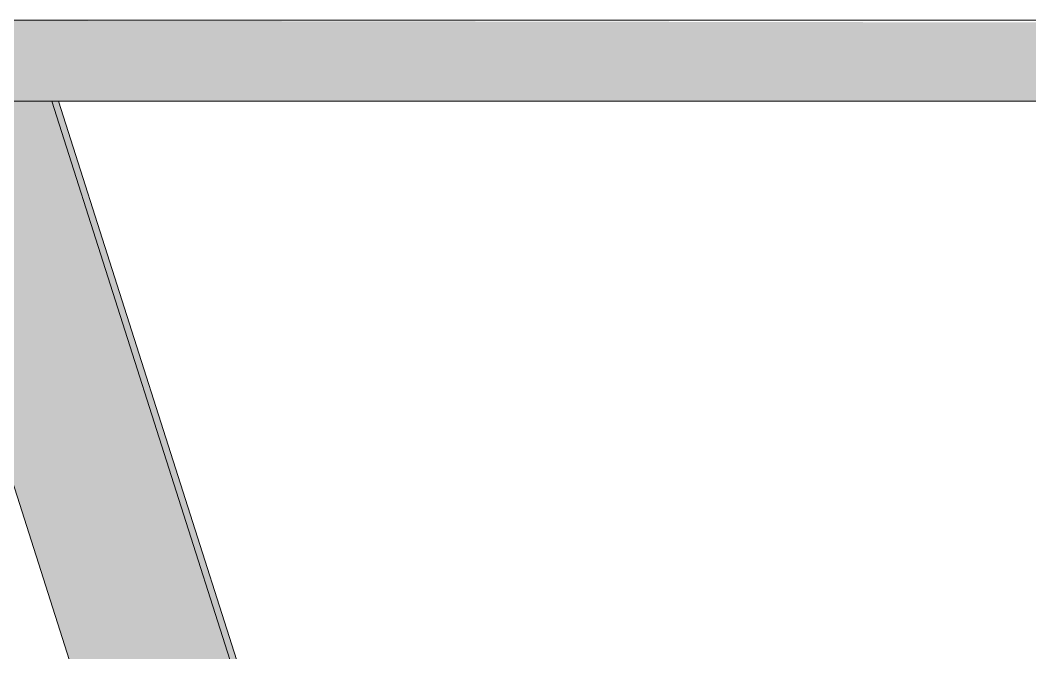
# Model space of a CAD drawing. Header units: inches. Extents: x -55396 to -733, y -290 to 853.
# Drawn here: x -13556.84 to -13537.14, y 270.61 to 282.95 of the extents above; entities that cross this region are included whole.
import ezdxf

# ---------------------------------------------------------------- set-up
doc = ezdxf.new("R2010")
doc.units = ezdxf.units.IN
doc.header["$MEASUREMENT"] = 0
doc.layers.add('Q-SPCQ', color=91, linetype='Continuous', lineweight=9)

# ---------------------------------------------------------------- blocks, each defined once
blk = doc.blocks.new('Basketball_Backstop-Performance_Sports_Systems-3103-Ceiling_Hung - 27_-0_ to 27_-11 7_8_-652462-Section 6')
at = {"layer": 'Q-SPCQ'}
h = blk.add_hatch(color=256, dxfattribs=at)
h.paths.add_polyline_path([(-25670.174, 281.375), (-25623.674, 281.375), (-25623.674, 282.875), (-25670.174, 282.955), (-25670.174, 281.497)], flags=0)
h.paths.add_polyline_path([(-25620.518, 281.375), (-25574.174, 281.375), (-25574.174, 282.955), (-25620.674, 282.875), (-25620.674, 281.375)], flags=0)
h.paths.add_polyline_path([(-25622.079, 282.059), (-25622.072, 281.848), (-25621.981, 282.059), (-25621.981, 282.237), (-25622.077, 282.064)], flags=0)
h.paths.add_polyline_path([(-25622.233, 282.052), (-25622.105, 282.107), (-25622.174, 282.212), (-25622.23, 282.059)], flags=0)
h.paths.add_polyline_path([(-25622.356, 281.808), (-25622.254, 281.844), (-25622.271, 282.109), (-25622.356, 282.157), (-25622.356, 281.835)], flags=0)
h.paths.add_polyline_path([(-25621.856, 281.928), (-25621.799, 282.125), (-25621.856, 281.937)], flags=0)
h.paths.add_polyline_path([(-25622.169, 282.226), (-25621.981, 282.312), (-25621.986, 282.396), (-25622.356, 282.39), (-25622.271, 282.232), (-25622.174, 282.227)], flags=0)
h = blk.add_hatch(color=256, dxfattribs=at)
h.paths.add_polyline_path([(-25625.39, 157.563), (-25625.39, 160.188), (-25628.11, 160.188), (-25627.273, 157.563)], flags=0)
h.paths.add_polyline_path([(-25626.288, 164.313), (-25663.62, 281.375), (-25665.189, 281.375), (-25666.612, 280.918), (-25629.425, 164.313)], flags=0)
blk.add_hatch(color=256, dxfattribs=at).paths.add_polyline_path([(-25626.288, 164.313), (-25626.154, 164.314), (-25663.487, 281.375), (-25663.62, 281.375), (-25626.288, 164.314)], flags=0)
for p, q in [((-25670.174, 282.955), (-25622.669, 282.955)), ((-25625.486, 281.375), (-25670.174, 281.375)), ((-25626.288, 164.314), (-25663.62, 281.375)), ((-25626.154, 164.314), (-25663.487, 281.375)), ((-25629.426, 164.314), (-25666.612, 280.918))]:
    blk.add_line(p, q, dxfattribs=at)

msp = doc.modelspace()

# ---------------------------------------------------------------- block references
at = {"layer": 'Q-SPCQ'}
msp.add_blockref('Basketball_Backstop-Performance_Sports_Systems-3103-Ceiling_Hung - 27_-0_ to 27_-11 7_8_-652462-Section 6', (12107.393, 0), dxfattribs=at)

doc.saveas('drawing.dxf')
